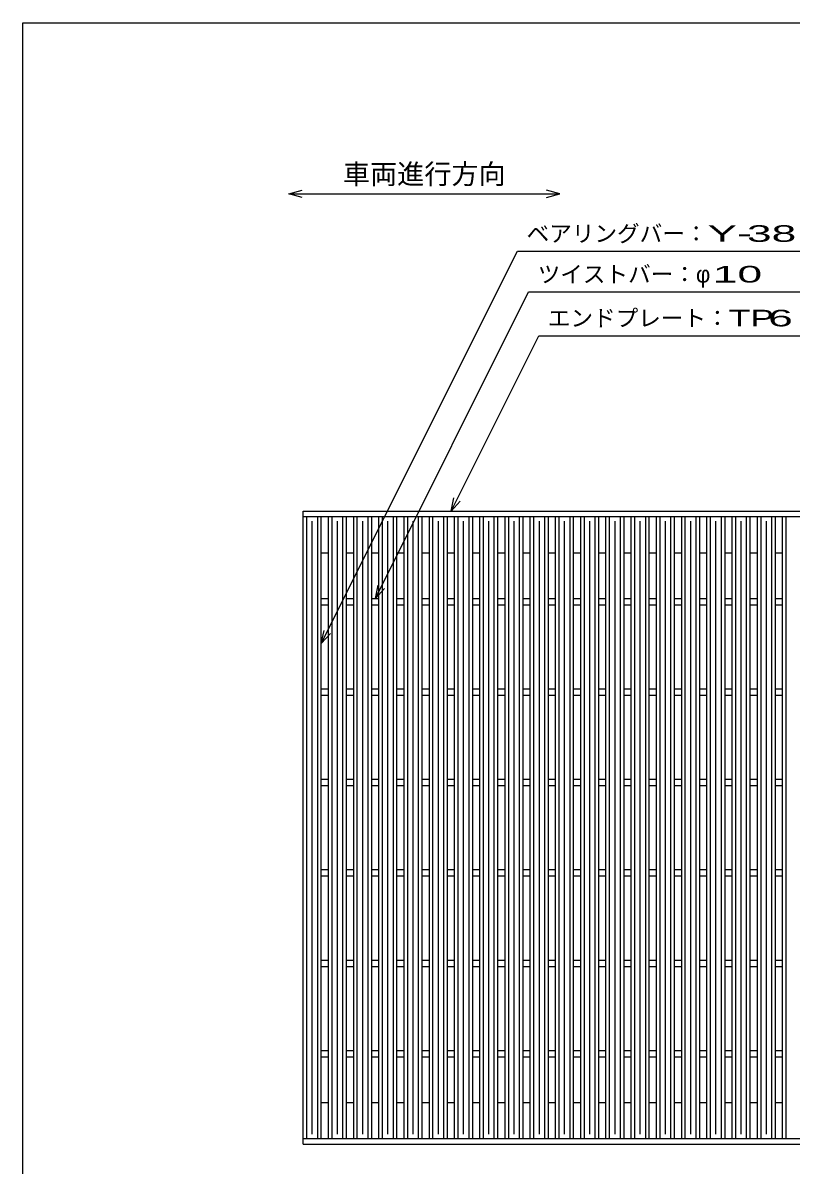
# Model space of a CAD drawing. Units: millimetres, scale not verified. Extents: x -1820 to 1736, y -1282 to 1048.
# Drawn here: x -1724 to -874, y -215 to 1048 of the extents above; entities that cross this region are included whole.
import ezdxf
from ezdxf.enums import TextEntityAlignment as Align

# ---------------------------------------------------------------- set-up
doc = ezdxf.new("R2010")
doc.units = ezdxf.units.MM
doc.header["$LTSCALE"] = 10
for name, color, linetype, lineweight in [('CADPAC_LAYER_0000', 150, 'Continuous', 25), ('CADPAC_LAYER_0016', 3, 'Continuous', 25), ('CADPAC_LAYER_0022', 2, 'Continuous', 25)]:
    doc.layers.add(name, color=color, linetype=linetype, lineweight=lineweight)
doc.styles.add('ベクトル', font='')
doc.styles.get('ベクトル').set_extended_font_data('ベクトル')

msp = doc.modelspace()

# ---------------------------------------------------------------- linework, layer by layer
at = {"layer": 'CADPAC_LAYER_0000'}
for p, q in [((-1724, -1151.5), (-1724, 1048.5)), ((-1724, 1048.5), (1736, 1048.5))]:
    msp.add_line(p, q, dxfattribs=at)
at = {"layer": 'CADPAC_LAYER_0000', "color": 4}
for p, q in [((-1430.08, 859.33), (-1415.08, 863.33)), ((-1415.08, 855.33), (-1430.08, 859.33)), ((-1430.08, 859.33), (-1130.08, 859.33)), ((-1130.08, 859.33), (-1145.08, 863.33)), ((-1145.08, 855.33), (-1130.08, 859.33))]:
    msp.add_line(p, q, dxfattribs=at)
at = {"layer": 'CADPAC_LAYER_0016'}
for p, q in [((-1414, 508.5), (-418, 508.5)), ((-1414, 502.5), (-1414, 508.5)), ((-1414, 502.5), (-418, 502.5)), ((-1414, -185.5), (-1414, 502.5)), ((-1414, 502.5), (-1394, 502.5)), ((-1410, -185.5), (-1410, 502.5)), ((-1404, -180.5), (-1404, 497.5)), ((-1398, -185.5), (-1398, 502.5)), ((-1394, -185.5), (-1394, 502.5)), ((-1386.1, -185.5), (-1386.1, 502.5)), ((-1386.1, 502.5), (-1366.1, 502.5)), ((-1382.1, -185.5), (-1382.1, 502.5)), ((-1376.1, -180.5), (-1376.1, 497.5)), ((-1370.1, -185.5), (-1370.1, 502.5)), ((-1366.1, -185.5), (-1366.1, 502.5)), ((-1358.2, -185.5), (-1358.2, 502.5)), ((-1358.2, 502.5), (-1338.2, 502.5)), ((-1354.2, -185.5), (-1354.2, 502.5)), ((-1348.2, -180.5), (-1348.2, 497.5)), ((-1342.2, -185.5), (-1342.2, 502.5)), ((-1338.2, -185.5), (-1338.2, 502.5)), ((-1330.3, -185.5), (-1330.3, 502.5)), ((-1330.3, 502.5), (-1310.3, 502.5)), ((-1326.3, -185.5), (-1326.3, 502.5)), ((-1320.3, -180.5), (-1320.3, 497.5)), ((-1314.3, -185.5), (-1314.3, 502.5)), ((-1310.3, -185.5), (-1310.3, 502.5)), ((-1302.4, -185.5), (-1302.4, 502.5)), ((-1302.4, 502.5), (-1282.4, 502.5)), ((-1298.4, -185.5), (-1298.4, 502.5)), ((-1292.4, -180.5), (-1292.4, 497.5)), ((-1286.4, -185.5), (-1286.4, 502.5)), ((-1282.4, -185.5), (-1282.4, 502.5)), ((-1274.5, -185.5), (-1274.5, 502.5)), ((-1274.5, 502.5), (-1254.5, 502.5)), ((-1270.5, -185.5), (-1270.5, 502.5)), ((-1264.5, -180.5), (-1264.5, 497.5)), ((-1258.5, -185.5), (-1258.5, 502.5)), ((-1254.5, -185.5), (-1254.5, 502.5)), ((-1246.6, -185.5), (-1246.6, 502.5)), ((-1246.6, 502.5), (-1226.6, 502.5)), ((-1242.6, -185.5), (-1242.6, 502.5)), ((-1236.6, -180.5), (-1236.6, 497.5)), ((-1230.6, -185.5), (-1230.6, 502.5)), ((-1226.6, -185.5), (-1226.6, 502.5)), ((-1218.7, -185.5), (-1218.7, 502.5)), ((-1218.7, 502.5), (-1198.7, 502.5)), ((-1214.7, -185.5), (-1214.7, 502.5)), ((-1208.7, -180.5), (-1208.7, 497.5)), ((-1202.7, -185.5), (-1202.7, 502.5)), ((-1198.7, -185.5), (-1198.7, 502.5)), ((-1190.8, -185.5), (-1190.8, 502.5)), ((-1190.8, 502.5), (-1170.8, 502.5)), ((-1186.8, -185.5), (-1186.8, 502.5)), ((-1180.8, -180.5), (-1180.8, 497.5)), ((-1174.8, -185.5), (-1174.8, 502.5)), ((-1170.8, -185.5), (-1170.8, 502.5)), ((-1162.9, -185.5), (-1162.9, 502.5)), ((-1162.9, 502.5), (-1142.9, 502.5)), ((-1158.9, -185.5), (-1158.9, 502.5)), ((-1152.9, -180.5), (-1152.9, 497.5)), ((-1146.9, -185.5), (-1146.9, 502.5)), ((-1142.9, -185.5), (-1142.9, 502.5)), ((-1135, -185.5), (-1135, 502.5)), ((-1135, 502.5), (-1115, 502.5)), ((-1131, -185.5), (-1131, 502.5)), ((-1125, -180.5), (-1125, 497.5)), ((-1119, -185.5), (-1119, 502.5)), ((-1115, -185.5), (-1115, 502.5)), ((-1107.1, -185.5), (-1107.1, 502.5)), ((-1107.1, 502.5), (-1087.1, 502.5)), ((-1103.1, -185.5), (-1103.1, 502.5)), ((-1097.1, -180.5), (-1097.1, 497.5)), ((-1091.1, -185.5), (-1091.1, 502.5)), ((-1087.1, -185.5), (-1087.1, 502.5)), ((-1079.2, -185.5), (-1079.2, 502.5)), ((-1079.2, 502.5), (-1059.2, 502.5)), ((-1075.2, -185.5), (-1075.2, 502.5)), ((-1069.2, -180.5), (-1069.2, 497.5)), ((-1063.2, -185.5), (-1063.2, 502.5)), ((-1059.2, -185.5), (-1059.2, 502.5)), ((-1051.3, -185.5), (-1051.3, 502.5)), ((-1051.3, 502.5), (-1031.3, 502.5)), ((-1047.3, -185.5), (-1047.3, 502.5)), ((-1041.3, -180.5), (-1041.3, 497.5)), ((-1035.3, -185.5), (-1035.3, 502.5)), ((-1031.3, -185.5), (-1031.3, 502.5)), ((-1023.4, -185.5), (-1023.4, 502.5)), ((-1023.4, 502.5), (-1003.4, 502.5)), ((-1019.4, -185.5), (-1019.4, 502.5)), ((-1013.4, -180.5), (-1013.4, 497.5)), ((-1007.4, -185.5), (-1007.4, 502.5)), ((-1003.4, -185.5), (-1003.4, 502.5)), ((-995.5, -185.5), (-995.5, 502.5)), ((-995.5, 502.5), (-975.5, 502.5)), ((-991.5, -185.5), (-991.5, 502.5)), ((-985.5, -180.5), (-985.5, 497.5)), ((-979.5, -185.5), (-979.5, 502.5)), ((-975.5, -185.5), (-975.5, 502.5)), ((-967.6, -185.5), (-967.6, 502.5)), ((-967.6, 502.5), (-947.6, 502.5)), ((-963.6, -185.5), (-963.6, 502.5)), ((-957.6, -180.5), (-957.6, 497.5)), ((-951.6, -185.5), (-951.6, 502.5)), ((-947.6, -185.5), (-947.6, 502.5)), ((-939.7, -185.5), (-939.7, 502.5)), ((-939.7, 502.5), (-919.7, 502.5)), ((-935.7, -185.5), (-935.7, 502.5)), ((-929.7, -180.5), (-929.7, 497.5)), ((-923.7, -185.5), (-923.7, 502.5)), ((-919.7, -185.5), (-919.7, 502.5)), ((-911.8, -185.5), (-911.8, 502.5)), ((-911.8, 502.5), (-891.8, 502.5)), ((-907.8, -185.5), (-907.8, 502.5)), ((-901.8, -180.5), (-901.8, 497.5)), ((-895.8, -185.5), (-895.8, 502.5)), ((-891.8, -185.5), (-891.8, 502.5)), ((-883.9, -185.5), (-883.9, 502.5)), ((-883.9, 502.5), (-863.9, 502.5)), ((-879.9, -185.5), (-879.9, 502.5)), ((-1394, 462.5), (-1386.1, 462.5)), ((-1366.1, 462.5), (-1358.2, 462.5)), ((-1338.2, 462.5), (-1330.3, 462.5)), ((-1310.3, 462.5), (-1302.4, 462.5)), ((-1282.4, 462.5), (-1274.5, 462.5)), ((-1254.5, 462.5), (-1246.6, 462.5)), ((-1226.6, 462.5), (-1218.7, 462.5)), ((-1198.7, 462.5), (-1190.8, 462.5)), ((-1170.8, 462.5), (-1162.9, 462.5)), ((-1142.9, 462.5), (-1135, 462.5)), ((-1115, 462.5), (-1107.1, 462.5)), ((-1087.1, 462.5), (-1079.2, 462.5)), ((-1059.2, 462.5), (-1051.3, 462.5)), ((-1031.3, 462.5), (-1023.4, 462.5)), ((-1003.4, 462.5), (-995.5, 462.5)), ((-975.5, 462.5), (-967.6, 462.5)), ((-947.6, 462.5), (-939.7, 462.5)), ((-919.7, 462.5), (-911.8, 462.5)), ((-891.8, 462.5), (-883.9, 462.5)), ((-1394, 412), (-1386.1, 412)), ((-1394, 405), (-1386.1, 405)), ((-1366.1, 412), (-1358.2, 412)), ((-1366.1, 405), (-1358.2, 405)), ((-1338.2, 412), (-1330.3, 412)), ((-1338.2, 405), (-1330.3, 405)), ((-1310.3, 412), (-1302.4, 412)), ((-1310.3, 405), (-1302.4, 405)), ((-1282.4, 412), (-1274.5, 412)), ((-1282.4, 405), (-1274.5, 405)), ((-1254.5, 412), (-1246.6, 412)), ((-1254.5, 405), (-1246.6, 405)), ((-1226.6, 412), (-1218.7, 412)), ((-1226.6, 405), (-1218.7, 405)), ((-1198.7, 412), (-1190.8, 412)), ((-1198.7, 405), (-1190.8, 405)), ((-1170.8, 412), (-1162.9, 412)), ((-1170.8, 405), (-1162.9, 405)), ((-1142.9, 412), (-1135, 412)), ((-1142.9, 405), (-1135, 405)), ((-1115, 412), (-1107.1, 412)), ((-1115, 405), (-1107.1, 405)), ((-1087.1, 412), (-1079.2, 412)), ((-1087.1, 405), (-1079.2, 405)), ((-1059.2, 412), (-1051.3, 412)), ((-1059.2, 405), (-1051.3, 405)), ((-1031.3, 412), (-1023.4, 412)), ((-1031.3, 405), (-1023.4, 405)), ((-1003.4, 412), (-995.5, 412)), ((-1003.4, 405), (-995.5, 405)), ((-975.5, 412), (-967.6, 412)), ((-975.5, 405), (-967.6, 405)), ((-947.6, 412), (-939.7, 412)), ((-947.6, 405), (-939.7, 405)), ((-919.7, 412), (-911.8, 412)), ((-919.7, 405), (-911.8, 405)), ((-891.8, 412), (-883.9, 412)), ((-891.8, 405), (-883.9, 405)), ((-1394, 312), (-1386.1, 312)), ((-1394, 305), (-1386.1, 305)), ((-1366.1, 312), (-1358.2, 312)), ((-1366.1, 305), (-1358.2, 305)), ((-1338.2, 312), (-1330.3, 312)), ((-1338.2, 305), (-1330.3, 305)), ((-1310.3, 312), (-1302.4, 312)), ((-1310.3, 305), (-1302.4, 305)), ((-1282.4, 312), (-1274.5, 312)), ((-1282.4, 305), (-1274.5, 305)), ((-1254.5, 312), (-1246.6, 312)), ((-1254.5, 305), (-1246.6, 305)), ((-1226.6, 312), (-1218.7, 312)), ((-1226.6, 305), (-1218.7, 305)), ((-1198.7, 312), (-1190.8, 312)), ((-1198.7, 305), (-1190.8, 305)), ((-1170.8, 312), (-1162.9, 312)), ((-1170.8, 305), (-1162.9, 305)), ((-1142.9, 312), (-1135, 312)), ((-1142.9, 305), (-1135, 305)), ((-1115, 312), (-1107.1, 312)), ((-1115, 305), (-1107.1, 305)), ((-1087.1, 312), (-1079.2, 312)), ((-1087.1, 305), (-1079.2, 305)), ((-1059.2, 312), (-1051.3, 312)), ((-1059.2, 305), (-1051.3, 305)), ((-1031.3, 312), (-1023.4, 312)), ((-1031.3, 305), (-1023.4, 305)), ((-1003.4, 312), (-995.5, 312)), ((-1003.4, 305), (-995.5, 305)), ((-975.5, 312), (-967.6, 312)), ((-975.5, 305), (-967.6, 305)), ((-947.6, 312), (-939.7, 312)), ((-947.6, 305), (-939.7, 305)), ((-919.7, 312), (-911.8, 312)), ((-919.7, 305), (-911.8, 305)), ((-891.8, 312), (-883.9, 312)), ((-891.8, 305), (-883.9, 305)), ((-1394, 212), (-1386.1, 212)), ((-1394, 205), (-1386.1, 205)), ((-1366.1, 212), (-1358.2, 212)), ((-1366.1, 205), (-1358.2, 205)), ((-1338.2, 212), (-1330.3, 212)), ((-1338.2, 205), (-1330.3, 205)), ((-1310.3, 212), (-1302.4, 212)), ((-1310.3, 205), (-1302.4, 205)), ((-1282.4, 212), (-1274.5, 212)), ((-1282.4, 205), (-1274.5, 205)), ((-1254.5, 212), (-1246.6, 212)), ((-1254.5, 205), (-1246.6, 205)), ((-1226.6, 212), (-1218.7, 212)), ((-1226.6, 205), (-1218.7, 205)), ((-1198.7, 212), (-1190.8, 212)), ((-1198.7, 205), (-1190.8, 205)), ((-1170.8, 212), (-1162.9, 212)), ((-1170.8, 205), (-1162.9, 205)), ((-1142.9, 212), (-1135, 212)), ((-1142.9, 205), (-1135, 205)), ((-1115, 212), (-1107.1, 212)), ((-1115, 205), (-1107.1, 205)), ((-1087.1, 212), (-1079.2, 212)), ((-1087.1, 205), (-1079.2, 205)), ((-1059.2, 212), (-1051.3, 212)), ((-1059.2, 205), (-1051.3, 205)), ((-1031.3, 212), (-1023.4, 212)), ((-1031.3, 205), (-1023.4, 205)), ((-1003.4, 212), (-995.5, 212)), ((-1003.4, 205), (-995.5, 205)), ((-975.5, 212), (-967.6, 212)), ((-975.5, 205), (-967.6, 205)), ((-947.6, 212), (-939.7, 212)), ((-947.6, 205), (-939.7, 205)), ((-919.7, 212), (-911.8, 212)), ((-919.7, 205), (-911.8, 205)), ((-891.8, 212), (-883.9, 212)), ((-891.8, 205), (-883.9, 205)), ((-1394, 112), (-1386.1, 112)), ((-1394, 105), (-1386.1, 105)), ((-1366.1, 112), (-1358.2, 112)), ((-1366.1, 105), (-1358.2, 105)), ((-1338.2, 112), (-1330.3, 112)), ((-1338.2, 105), (-1330.3, 105)), ((-1310.3, 112), (-1302.4, 112)), ((-1310.3, 105), (-1302.4, 105)), ((-1282.4, 112), (-1274.5, 112)), ((-1282.4, 105), (-1274.5, 105)), ((-1254.5, 112), (-1246.6, 112)), ((-1254.5, 105), (-1246.6, 105)), ((-1226.6, 112), (-1218.7, 112)), ((-1226.6, 105), (-1218.7, 105)), ((-1198.7, 112), (-1190.8, 112)), ((-1198.7, 105), (-1190.8, 105)), ((-1170.8, 112), (-1162.9, 112)), ((-1170.8, 105), (-1162.9, 105)), ((-1142.9, 112), (-1135, 112)), ((-1142.9, 105), (-1135, 105)), ((-1115, 112), (-1107.1, 112)), ((-1115, 105), (-1107.1, 105)), ((-1087.1, 112), (-1079.2, 112)), ((-1087.1, 105), (-1079.2, 105)), ((-1059.2, 112), (-1051.3, 112)), ((-1059.2, 105), (-1051.3, 105)), ((-1031.3, 112), (-1023.4, 112)), ((-1031.3, 105), (-1023.4, 105)), ((-1003.4, 112), (-995.5, 112)), ((-1003.4, 105), (-995.5, 105)), ((-975.5, 112), (-967.6, 112)), ((-975.5, 105), (-967.6, 105)), ((-947.6, 112), (-939.7, 112)), ((-947.6, 105), (-939.7, 105)), ((-919.7, 112), (-911.8, 112)), ((-919.7, 105), (-911.8, 105)), ((-891.8, 112), (-883.9, 112)), ((-891.8, 105), (-883.9, 105)), ((-1394, 12), (-1386.1, 12)), ((-1394, 5), (-1386.1, 5)), ((-1366.1, 12), (-1358.2, 12)), ((-1366.1, 5), (-1358.2, 5)), ((-1338.2, 12), (-1330.3, 12)), ((-1338.2, 5), (-1330.3, 5)), ((-1310.3, 12), (-1302.4, 12)), ((-1310.3, 5), (-1302.4, 5)), ((-1282.4, 12), (-1274.5, 12)), ((-1282.4, 5), (-1274.5, 5)), ((-1254.5, 12), (-1246.6, 12)), ((-1254.5, 5), (-1246.6, 5)), ((-1226.6, 12), (-1218.7, 12)), ((-1226.6, 5), (-1218.7, 5)), ((-1198.7, 12), (-1190.8, 12)), ((-1198.7, 5), (-1190.8, 5)), ((-1170.8, 12), (-1162.9, 12)), ((-1170.8, 5), (-1162.9, 5)), ((-1142.9, 12), (-1135, 12)), ((-1142.9, 5), (-1135, 5)), ((-1115, 12), (-1107.1, 12)), ((-1115, 5), (-1107.1, 5)), ((-1087.1, 12), (-1079.2, 12)), ((-1087.1, 5), (-1079.2, 5)), ((-1059.2, 12), (-1051.3, 12)), ((-1059.2, 5), (-1051.3, 5)), ((-1031.3, 12), (-1023.4, 12)), ((-1031.3, 5), (-1023.4, 5)), ((-1003.4, 12), (-995.5, 12)), ((-1003.4, 5), (-995.5, 5)), ((-975.5, 12), (-967.6, 12)), ((-975.5, 5), (-967.6, 5)), ((-947.6, 12), (-939.7, 12)), ((-947.6, 5), (-939.7, 5)), ((-919.7, 12), (-911.8, 12)), ((-919.7, 5), (-911.8, 5)), ((-891.8, 12), (-883.9, 12)), ((-891.8, 5), (-883.9, 5)), ((-1394, -88), (-1386.1, -88)), ((-1366.1, -88), (-1358.2, -88)), ((-1338.2, -88), (-1330.3, -88)), ((-1310.3, -88), (-1302.4, -88)), ((-1282.4, -88), (-1274.5, -88)), ((-1254.5, -88), (-1246.6, -88)), ((-1226.6, -88), (-1218.7, -88)), ((-1198.7, -88), (-1190.8, -88)), ((-1170.8, -88), (-1162.9, -88)), ((-1142.9, -88), (-1135, -88)), ((-1115, -88), (-1107.1, -88)), ((-1087.1, -88), (-1079.2, -88)), ((-1059.2, -88), (-1051.3, -88)), ((-1031.3, -88), (-1023.4, -88)), ((-1003.4, -88), (-995.5, -88)), ((-975.5, -88), (-967.6, -88)), ((-947.6, -88), (-939.7, -88)), ((-919.7, -88), (-911.8, -88)), ((-891.8, -88), (-883.9, -88)), ((-1394, -95), (-1386.1, -95)), ((-1366.1, -95), (-1358.2, -95)), ((-1338.2, -95), (-1330.3, -95)), ((-1310.3, -95), (-1302.4, -95)), ((-1282.4, -95), (-1274.5, -95)), ((-1254.5, -95), (-1246.6, -95)), ((-1226.6, -95), (-1218.7, -95)), ((-1198.7, -95), (-1190.8, -95)), ((-1170.8, -95), (-1162.9, -95)), ((-1142.9, -95), (-1135, -95)), ((-1115, -95), (-1107.1, -95)), ((-1087.1, -95), (-1079.2, -95)), ((-1059.2, -95), (-1051.3, -95)), ((-1031.3, -95), (-1023.4, -95)), ((-1003.4, -95), (-995.5, -95)), ((-975.5, -95), (-967.6, -95)), ((-947.6, -95), (-939.7, -95)), ((-919.7, -95), (-911.8, -95)), ((-891.8, -95), (-883.9, -95)), ((-1394, -145.5), (-1386.1, -145.5)), ((-1366.1, -145.5), (-1358.2, -145.5)), ((-1338.2, -145.5), (-1330.3, -145.5)), ((-1310.3, -145.5), (-1302.4, -145.5)), ((-1282.4, -145.5), (-1274.5, -145.5)), ((-1254.5, -145.5), (-1246.6, -145.5)), ((-1226.6, -145.5), (-1218.7, -145.5)), ((-1198.7, -145.5), (-1190.8, -145.5)), ((-1170.8, -145.5), (-1162.9, -145.5)), ((-1142.9, -145.5), (-1135, -145.5)), ((-1115, -145.5), (-1107.1, -145.5)), ((-1087.1, -145.5), (-1079.2, -145.5)), ((-1059.2, -145.5), (-1051.3, -145.5)), ((-1031.3, -145.5), (-1023.4, -145.5)), ((-1003.4, -145.5), (-995.5, -145.5)), ((-975.5, -145.5), (-967.6, -145.5)), ((-947.6, -145.5), (-939.7, -145.5)), ((-919.7, -145.5), (-911.8, -145.5)), ((-891.8, -145.5), (-883.9, -145.5)), ((-1414, -185.5), (-418, -185.5)), ((-1414, -191.5), (-1414, -185.5)), ((-1414, -185.5), (-1394, -185.5)), ((-1386.1, -185.5), (-1366.1, -185.5)), ((-1358.2, -185.5), (-1338.2, -185.5)), ((-1330.3, -185.5), (-1310.3, -185.5)), ((-1302.4, -185.5), (-1282.4, -185.5)), ((-1274.5, -185.5), (-1254.5, -185.5)), ((-1246.6, -185.5), (-1226.6, -185.5)), ((-1218.7, -185.5), (-1198.7, -185.5)), ((-1190.8, -185.5), (-1170.8, -185.5)), ((-1162.9, -185.5), (-1142.9, -185.5)), ((-1135, -185.5), (-1115, -185.5)), ((-1107.1, -185.5), (-1087.1, -185.5)), ((-1079.2, -185.5), (-1059.2, -185.5)), ((-1051.3, -185.5), (-1031.3, -185.5)), ((-1023.4, -185.5), (-1003.4, -185.5)), ((-995.5, -185.5), (-975.5, -185.5)), ((-967.6, -185.5), (-947.6, -185.5)), ((-939.7, -185.5), (-919.7, -185.5)), ((-911.8, -185.5), (-891.8, -185.5)), ((-883.9, -185.5), (-863.9, -185.5)), ((-1414, -191.5), (-418, -191.5))]:
    msp.add_line(p, q, dxfattribs=at)
at = {"layer": 'CADPAC_LAYER_0022', "color": 4}
for p, q in [((-1394, 362), (-1177, 796)), ((-1177, 796), (-717, 796)), ((-1334.25, 412), (-1164.75, 751)), ((-1164.75, 751), (-724.75, 751)), ((-1250.55, 508.5), (-1153.55, 702.5)), ((-1153.55, 702.5), (-713.55, 702.5)), ((-1250.55, 508.5), (-1247.55, 523.1)), ((-1250.55, 508.5), (-1240.55, 519.5)), ((-1334.25, 412), (-1331.25, 426.6)), ((-1334.25, 412), (-1324.25, 423)), ((-1394, 362), (-1391, 376.6)), ((-1394, 362), (-1384, 373))]:
    msp.add_line(p, q, dxfattribs=at)

# ---------------------------------------------------------------- texts
at = {"layer": 'CADPAC_LAYER_0000', "color": 2, "style": 'ベクトル'}
msp.add_text('車両進行方向', height=21.99, dxfattribs=at).set_placement((-1370.08, 881.33), align=Align.MIDDLE_LEFT)
at = {"layer": 'CADPAC_LAYER_0022', "style": 'ベクトル'}
for s, p in [('ベアリングバー：', (-1167, 815.5)), ('ツイストバー：', (-1154.75, 770.5)), ('φ', (-979.75, 770.5)), ('エンドプレート：', (-1143.55, 722))]:
    msp.add_text(s, height=18.33, dxfattribs=at).set_placement(p, align=Align.MIDDLE_LEFT)
for s, width, p in [('Y-', 2, (-967, 815.5)), (' 38 ', 2, (-937, 815.5)), (' 10 ', 2, (-974.75, 770.5)), ('TP', 1.6, (-943.55, 722)), (' 6 ', 2, (-913.55, 722))]:
    msp.add_text(s, height=18.33, dxfattribs=dict(at, width=width)).set_placement(p, align=Align.MIDDLE_LEFT)

doc.saveas('drawing.dxf')
